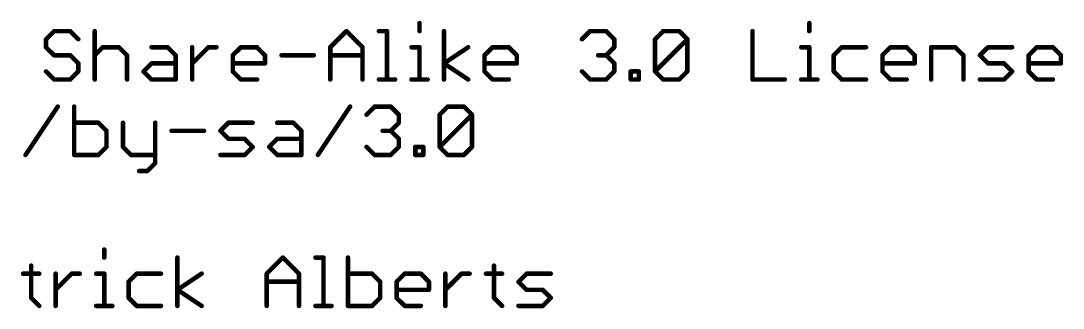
# Model space of a CAD drawing. Extents: x 0 to 108, y -11 to 13.
# Drawn here: x 73.35 to 108.38, y -10.16 to -0.49 of the extents above; entities that cross this region are included whole.
import ezdxf

# ---------------------------------------------------------------- set-up
doc = ezdxf.new("R2010")
doc.units = 0
doc.layers.add('27', color=1, linetype='CONTINUOUS')

msp = doc.modelspace()

# ---------------------------------------------------------------- linework, layer by layer
at = {"layer": '27', "const_width": 0.1524}
for points in [[(86.7495, -0.5656), (86.7495, -0.8368)], [(99.8467, -0.5656), (99.8467, -0.8368)], [(74.4708, -0.8368), (74.1997, -1.108)], [(74.1997, -1.108), (74.1997, -1.3791)], [(75.0131, -0.8368), (74.4708, -0.8368)], [(75.2843, -1.108), (75.0131, -0.8368)], [(75.8368, -0.8368), (75.8368, -2.4638)], [(83.7497, -1.3791), (84.2921, -0.8368)], [(84.2921, -0.8368), (84.8344, -1.3791)], [(85.3869, -0.8368), (85.6581, -0.8368)], [(85.6581, -0.8368), (85.6581, -2.4638)], [(87.5698, -2.4638), (87.5698, -0.8368)], [(92.2084, -1.108), (92.4795, -0.8368)], [(92.4795, -0.8368), (93.0219, -0.8368)], [(93.0219, -0.8368), (93.293, -1.108)], [(93.293, -1.108), (93.293, -1.3791)], [(94.6641, -1.108), (94.9353, -0.8368)], [(94.6641, -2.1926), (94.6641, -1.108)], [(94.6641, -2.1926), (95.7488, -1.108)], [(94.9353, -0.8368), (95.4776, -0.8368)], [(95.4776, -0.8368), (95.7488, -1.108)], [(95.7488, -1.108), (95.7488, -2.1926)], [(97.9384, -0.8368), (97.9384, -2.4638)], [(74.1997, -1.3791), (74.4708, -1.6503)], [(75.8368, -1.6503), (76.108, -1.3791)], [(76.108, -1.3791), (76.6503, -1.3791)], [(76.6503, -1.3791), (76.9215, -1.6503)], [(77.7451, -1.3791), (78.2875, -1.3791)], [(78.2875, -1.3791), (78.5586, -1.6503)], [(79.1111, -2.4638), (79.1111, -1.3791)], [(79.1111, -1.9215), (79.6535, -1.3791)], [(79.6535, -1.3791), (79.9246, -1.3791)], [(80.4754, -1.6503), (80.7466, -1.3791)], [(80.7466, -1.3791), (81.2889, -1.3791)], [(81.2889, -1.3791), (81.5601, -1.6503)], [(83.7497, -2.4638), (83.7497, -1.3791)], [(84.8344, -1.3791), (84.8344, -2.4638)], [(86.4783, -1.3791), (86.7495, -1.3791)], [(86.7495, -1.3791), (86.7495, -2.4638)], [(87.5698, -1.9215), (88.3833, -1.3791)], [(88.9341, -1.6503), (89.2052, -1.3791)], [(89.2052, -1.3791), (89.7476, -1.3791)], [(89.7476, -1.3791), (90.0187, -1.6503)], [(93.293, -1.3791), (93.0219, -1.6503)], [(99.5756, -1.3791), (99.8467, -1.3791)], [(99.8467, -1.3791), (99.8467, -2.4638)], [(100.9382, -1.3791), (100.667, -1.6503)], [(101.7517, -1.3791), (100.9382, -1.3791)], [(102.3042, -1.6503), (102.5753, -1.3791)], [(102.5753, -1.3791), (103.1177, -1.3791)], [(103.1177, -1.3791), (103.3888, -1.6503)], [(103.9413, -2.4638), (103.9413, -1.3791)], [(103.9413, -1.3791), (104.7548, -1.3791)], [(104.7548, -1.3791), (105.026, -1.6503)], [(105.5785, -1.6503), (105.8496, -1.3791)], [(105.8496, -1.3791), (106.6631, -1.3791)], [(107.2156, -1.6503), (107.4868, -1.3791)], [(107.4868, -1.3791), (108.0291, -1.3791)], [(108.0291, -1.3791), (108.3003, -1.6503)], [(74.4708, -1.6503), (75.0131, -1.6503)], [(75.0131, -1.6503), (75.2843, -1.9215)], [(76.9215, -1.6503), (76.9215, -2.4638)], [(78.5586, -1.6503), (78.5586, -2.4638)], [(80.4754, -2.1926), (80.4754, -1.6503)], [(81.5601, -1.6503), (81.5601, -1.9215)], [(82.1126, -1.6503), (83.1972, -1.6503)], [(83.7497, -1.6503), (84.8344, -1.6503)], [(88.9341, -2.1926), (88.9341, -1.6503)], [(90.0187, -1.6503), (90.0187, -1.9215)], [(93.0219, -1.6503), (92.7507, -1.6503)], [(93.0219, -1.6503), (93.293, -1.9215)], [(100.667, -1.6503), (100.667, -2.1926)], [(102.3042, -2.1926), (102.3042, -1.6503)], [(103.3888, -1.6503), (103.3888, -1.9215)], [(105.026, -1.6503), (105.026, -2.4638)], [(105.8496, -1.9215), (105.5785, -1.6503)], [(107.2156, -2.1926), (107.2156, -1.6503)], [(108.3003, -1.6503), (108.3003, -1.9215)], [(75.2843, -1.9215), (75.2843, -2.1926)], [(77.474, -2.1926), (77.7451, -1.9215)], [(77.7451, -1.9215), (78.5586, -1.9215)], [(81.5601, -1.9215), (80.4754, -1.9215)], [(88.3833, -2.4638), (87.5698, -1.9215)], [(90.0187, -1.9215), (88.9341, -1.9215)], [(93.293, -1.9215), (93.293, -2.1926)], [(103.3888, -1.9215), (102.3042, -1.9215)], [(106.392, -1.9215), (105.8496, -1.9215)], [(106.6631, -2.1926), (106.392, -1.9215)], [(108.3003, -1.9215), (107.2156, -1.9215)], [(74.4708, -2.4638), (74.1997, -2.1926)], [(75.0131, -2.4638), (74.4708, -2.4638)], [(75.2843, -2.1926), (75.0131, -2.4638)], [(77.7451, -2.4638), (77.474, -2.1926)], [(78.5586, -2.4638), (77.7451, -2.4638)], [(80.7466, -2.4638), (80.4754, -2.1926)], [(81.2889, -2.4638), (80.7466, -2.4638)], [(85.3869, -2.4638), (85.9292, -2.4638)], [(86.4783, -2.4638), (87.0207, -2.4638)], [(89.2052, -2.4638), (88.9341, -2.1926)], [(89.7476, -2.4638), (89.2052, -2.4638)], [(92.4795, -2.4638), (92.2084, -2.1926)], [(93.0219, -2.4638), (92.4795, -2.4638)], [(93.293, -2.1926), (93.0219, -2.4638)], [(93.8455, -2.4638), (93.8455, -2.1926)], [(93.8455, -2.1926), (94.1167, -2.1926)], [(94.1167, -2.4638), (93.8455, -2.4638)], [(94.1167, -2.1926), (94.1167, -2.4638)], [(94.9353, -2.4638), (94.6641, -2.1926)], [(95.4776, -2.4638), (94.9353, -2.4638)], [(95.7488, -2.1926), (95.4776, -2.4638)], [(97.9384, -2.4638), (99.0231, -2.4638)], [(99.5756, -2.4638), (100.1179, -2.4638)], [(100.667, -2.1926), (100.9382, -2.4638)], [(100.9382, -2.4638), (101.7517, -2.4638)], [(102.5753, -2.4638), (102.3042, -2.1926)], [(103.1177, -2.4638), (102.5753, -2.4638)], [(105.5785, -2.4638), (106.392, -2.4638)], [(106.392, -2.4638), (106.6631, -2.1926)], [(107.4868, -2.4638), (107.2156, -2.1926)], [(108.0291, -2.4638), (107.4868, -2.4638)], [(73.5095, -5.0038), (74.5941, -3.3768)], [(75.1466, -3.3768), (75.1466, -5.0038)], [(83.3324, -5.0038), (84.4171, -3.3768)], [(84.9696, -3.648), (85.2407, -3.3768)], [(85.2407, -3.3768), (85.7831, -3.3768)], [(85.7831, -3.3768), (86.0542, -3.648)], [(87.4253, -3.648), (87.6965, -3.3768)], [(87.6965, -3.3768), (88.2388, -3.3768)], [(88.2388, -3.3768), (88.51, -3.648)], [(75.9601, -3.9191), (75.1466, -3.9191)], [(76.2313, -4.1903), (75.9601, -3.9191)], [(76.7838, -3.9191), (76.7838, -4.7326)], [(77.8685, -3.9191), (77.8685, -5.275)], [(80.0581, -4.1903), (80.3293, -3.9191)], [(80.3293, -3.9191), (81.1428, -3.9191)], [(81.9664, -3.9191), (82.5088, -3.9191)], [(82.5088, -3.9191), (82.7799, -4.1903)], [(86.0542, -3.9191), (85.7831, -4.1903)], [(86.0542, -3.648), (86.0542, -3.9191)], [(87.4253, -4.7326), (87.4253, -3.648)], [(87.4253, -4.7326), (88.51, -3.648)], [(88.51, -3.648), (88.51, -4.7326)], [(76.2313, -4.7326), (76.2313, -4.1903)], [(78.421, -4.1903), (79.5056, -4.1903)], [(80.3293, -4.4615), (80.0581, -4.1903)], [(82.7799, -4.1903), (82.7799, -5.0038)], [(85.7831, -4.1903), (85.5119, -4.1903)], [(85.7831, -4.1903), (86.0542, -4.4615)], [(80.8716, -4.4615), (80.3293, -4.4615)], [(81.1428, -4.7326), (80.8716, -4.4615)], [(81.6953, -4.7326), (81.9664, -4.4615)], [(81.9664, -4.4615), (82.7799, -4.4615)], [(86.0542, -4.4615), (86.0542, -4.7326)], [(75.9601, -5.0038), (76.2313, -4.7326)], [(76.7838, -4.7326), (77.055, -5.0038)], [(80.8716, -5.0038), (81.1428, -4.7326)], [(81.9664, -5.0038), (81.6953, -4.7326)], [(85.2407, -5.0038), (84.9696, -4.7326)], [(86.0542, -4.7326), (85.7831, -5.0038)], [(86.6067, -5.0038), (86.6067, -4.7326)], [(86.6067, -4.7326), (86.8779, -4.7326)], [(86.8779, -4.7326), (86.8779, -5.0038)], [(87.6965, -5.0038), (87.4253, -4.7326)], [(88.51, -4.7326), (88.2388, -5.0038)], [(75.1466, -5.0038), (75.9601, -5.0038)], [(77.055, -5.0038), (77.8685, -5.0038)], [(77.8685, -5.275), (77.5973, -5.5461)], [(80.0581, -5.0038), (80.8716, -5.0038)], [(82.7799, -5.0038), (81.9664, -5.0038)], [(85.7831, -5.0038), (85.2407, -5.0038)], [(86.8779, -5.0038), (86.6067, -5.0038)], [(88.2388, -5.0038), (87.6965, -5.0038)], [(77.5973, -5.5461), (77.3261, -5.5461)], [(76.1561, -8.1856), (76.1561, -8.4568)], [(78.6136, -10.0838), (78.6136, -8.4568)], [(81.615, -8.9991), (82.1573, -8.4568)], [(82.1573, -8.4568), (82.6997, -8.9991)], [(83.2522, -8.4568), (83.5233, -8.4568)], [(83.5233, -8.4568), (83.5233, -10.0838)], [(84.3436, -8.4568), (84.3436, -10.0838)], [(73.7004, -8.728), (73.7004, -9.8126)], [(89.2534, -8.728), (89.2534, -9.8126)], [(73.4292, -8.9991), (73.9716, -8.9991)], [(74.5207, -10.0838), (74.5207, -8.9991)], [(74.5207, -9.5415), (75.063, -8.9991)], [(75.063, -8.9991), (75.3342, -8.9991)], [(75.885, -8.9991), (76.1561, -8.9991)], [(76.1561, -8.9991), (76.1561, -10.0838)], [(77.2476, -8.9991), (76.9764, -9.2703)], [(78.0611, -8.9991), (77.2476, -8.9991)], [(78.6136, -9.5415), (79.4271, -8.9991)], [(81.615, -10.0838), (81.615, -8.9991)], [(82.6997, -8.9991), (82.6997, -10.0838)], [(85.1571, -8.9991), (84.3436, -8.9991)], [(85.4283, -9.2703), (85.1571, -8.9991)], [(85.9808, -9.2703), (86.2519, -8.9991)], [(86.2519, -8.9991), (86.7943, -8.9991)], [(86.7943, -8.9991), (87.0654, -9.2703)], [(87.6179, -10.0838), (87.6179, -8.9991)], [(87.6179, -9.5415), (88.1602, -8.9991)], [(88.1602, -8.9991), (88.4314, -8.9991)], [(88.9822, -8.9991), (89.5245, -8.9991)], [(90.0737, -9.2703), (90.3448, -8.9991)], [(90.3448, -8.9991), (91.1583, -8.9991)], [(76.9764, -9.2703), (76.9764, -9.8126)], [(81.615, -9.2703), (82.6997, -9.2703)], [(85.4283, -9.8126), (85.4283, -9.2703)], [(85.9808, -9.8126), (85.9808, -9.2703)], [(87.0654, -9.2703), (87.0654, -9.5415)], [(90.3448, -9.5415), (90.0737, -9.2703)], [(73.7004, -9.8126), (73.9716, -10.0838)], [(76.9764, -9.8126), (77.2476, -10.0838)], [(79.4271, -10.0838), (78.6136, -9.5415)], [(85.1571, -10.0838), (85.4283, -9.8126)], [(87.0654, -9.5415), (85.9808, -9.5415)], [(86.2519, -10.0838), (85.9808, -9.8126)], [(89.2534, -9.8126), (89.5245, -10.0838)], [(90.8871, -9.5415), (90.3448, -9.5415)], [(91.1583, -9.8126), (90.8871, -9.5415)], [(90.8871, -10.0838), (91.1583, -9.8126)], [(75.885, -10.0838), (76.4273, -10.0838)], [(77.2476, -10.0838), (78.0611, -10.0838)], [(83.2522, -10.0838), (83.7945, -10.0838)], [(84.3436, -10.0838), (85.1571, -10.0838)], [(86.7943, -10.0838), (86.2519, -10.0838)], [(90.0737, -10.0838), (90.8871, -10.0838)]]:
    msp.add_lwpolyline(points, dxfattribs=at)
at = {"layer": '27', "const_width": 0.0762}
for points in [[(86.7876, -0.5656, 1), (86.7114, -0.5656)], [(99.8848, -0.5656, 1), (99.8086, -0.5656)], [(74.1727, -1.081, 1), (74.2266, -1.1349)], [(74.2378, -1.108, 1), (74.1616, -1.108)], [(74.4708, -0.7987, 1), (74.4708, -0.8749)], [(74.4978, -0.8638, 1), (74.4439, -0.8099)], [(75.0401, -0.8099, 1), (74.9862, -0.8638)], [(75.0131, -0.8749, 1), (75.0131, -0.7987)], [(75.2574, -1.1349, 1), (75.3113, -1.081)], [(75.8749, -0.8368, 1), (75.7987, -0.8368)], [(84.319, -0.8099, 1), (84.2651, -0.8638)], [(84.319, -0.8638, 1), (84.2651, -0.8099)], [(85.3869, -0.7987, 1), (85.3869, -0.8749)], [(85.6962, -0.8368, 1), (85.62, -0.8368)], [(85.6581, -0.8749, 1), (85.6581, -0.7987)], [(86.7114, -0.8368, 1), (86.7876, -0.8368)], [(87.6079, -0.8368, 1), (87.5317, -0.8368)], [(92.1814, -1.081, 1), (92.2353, -1.1349)], [(92.4795, -0.7987, 1), (92.4795, -0.8749)], [(92.5065, -0.8638, 1), (92.4526, -0.8099)], [(93.0488, -0.8099, 1), (92.9949, -0.8638)], [(93.0219, -0.8749, 1), (93.0219, -0.7987)], [(93.3311, -1.108, 1), (93.2549, -1.108)], [(93.2661, -1.1349, 1), (93.32, -1.081)], [(94.7022, -1.108, 1), (94.626, -1.108)], [(94.6372, -1.081, 1), (94.691, -1.1349)], [(94.9353, -0.7987, 1), (94.9353, -0.8749)], [(94.9622, -0.8638, 1), (94.9083, -0.8099)], [(95.5045, -0.8099, 1), (95.4507, -0.8638)], [(95.4776, -0.8749, 1), (95.4776, -0.7987)], [(95.7869, -1.108, 1), (95.7107, -1.108)], [(95.7757, -1.1349, 1), (95.7218, -1.081)], [(95.7218, -1.1349, 1), (95.7757, -1.081)], [(97.9765, -0.8368, 1), (97.9003, -0.8368)], [(99.8086, -0.8368, 1), (99.8848, -0.8368)], [(74.2266, -1.3522, 1), (74.1727, -1.4061)], [(74.1616, -1.3791, 1), (74.2378, -1.3791)], [(76.108, -1.341, 1), (76.108, -1.4172)], [(76.1349, -1.4061, 1), (76.081, -1.3522)], [(76.6772, -1.3522, 1), (76.6234, -1.4061)], [(76.6503, -1.4172, 1), (76.6503, -1.341)], [(77.7451, -1.341, 1), (77.7451, -1.4172)], [(78.3144, -1.3522, 1), (78.2605, -1.4061)], [(78.2875, -1.4172, 1), (78.2875, -1.341)], [(79.1492, -1.3791, 1), (79.073, -1.3791)], [(79.6535, -1.341, 1), (79.6535, -1.4172)], [(79.6804, -1.4061, 1), (79.6265, -1.3522)], [(79.9246, -1.4172, 1), (79.9246, -1.341)], [(80.7466, -1.341, 1), (80.7466, -1.4172)], [(80.7735, -1.4061, 1), (80.7196, -1.3522)], [(81.3159, -1.3522, 1), (81.262, -1.4061)], [(81.2889, -1.4172, 1), (81.2889, -1.341)], [(83.7878, -1.3791, 1), (83.7116, -1.3791)], [(83.7228, -1.3522, 1), (83.7767, -1.4061)], [(84.8725, -1.3791, 1), (84.7963, -1.3791)], [(84.8074, -1.4061, 1), (84.8613, -1.3522)], [(86.4783, -1.341, 1), (86.4783, -1.4172)], [(86.7876, -1.3791, 1), (86.7114, -1.3791)], [(86.7495, -1.4172, 1), (86.7495, -1.341)], [(88.4044, -1.4108, 1), (88.3621, -1.3474)], [(89.2052, -1.341, 1), (89.2052, -1.4172)], [(89.2322, -1.4061, 1), (89.1783, -1.3522)], [(89.7745, -1.3522, 1), (89.7206, -1.4061)], [(89.7476, -1.4172, 1), (89.7476, -1.341)], [(93.2549, -1.3791, 1), (93.3311, -1.3791)], [(93.32, -1.4061, 1), (93.2661, -1.3522)], [(99.5756, -1.341, 1), (99.5756, -1.4172)], [(99.8848, -1.3791, 1), (99.8086, -1.3791)], [(99.8467, -1.4172, 1), (99.8467, -1.341)], [(100.9382, -1.341, 1), (100.9382, -1.4172)], [(100.9651, -1.4061, 1), (100.9112, -1.3522)], [(101.7517, -1.4172, 1), (101.7517, -1.341)], [(102.5753, -1.341, 1), (102.5753, -1.4172)], [(102.6023, -1.4061, 1), (102.5484, -1.3522)], [(103.1446, -1.3522, 1), (103.0907, -1.4061)], [(103.1177, -1.4172, 1), (103.1177, -1.341)], [(103.9794, -1.3791, 1), (103.9032, -1.3791)], [(103.9413, -1.341, 1), (103.9413, -1.4172)], [(104.7818, -1.3522, 1), (104.7279, -1.4061)], [(104.7548, -1.4172, 1), (104.7548, -1.341)], [(105.8496, -1.341, 1), (105.8496, -1.4172)], [(105.8766, -1.4061, 1), (105.8227, -1.3522)], [(106.6631, -1.4172, 1), (106.6631, -1.341)], [(107.4868, -1.341, 1), (107.4868, -1.4172)], [(107.5137, -1.4061, 1), (107.4599, -1.3522)], [(108.0561, -1.3522, 1), (108.0022, -1.4061)], [(108.0291, -1.4172, 1), (108.0291, -1.341)], [(74.4708, -1.6122, 1), (74.4708, -1.6884)], [(74.4439, -1.6772, 1), (74.4978, -1.6234)], [(75.0401, -1.6234, 1), (74.9862, -1.6772)], [(75.0131, -1.6884, 1), (75.0131, -1.6122)], [(75.8099, -1.6234, 1), (75.8638, -1.6772)], [(76.9596, -1.6503, 1), (76.8834, -1.6503)], [(76.8945, -1.6772, 1), (76.9484, -1.6234)], [(78.5967, -1.6503, 1), (78.5205, -1.6503)], [(78.5317, -1.6772, 1), (78.5856, -1.6234)], [(80.5135, -1.6503, 1), (80.4373, -1.6503)], [(80.4485, -1.6234, 1), (80.5024, -1.6772)], [(81.5982, -1.6503, 1), (81.522, -1.6503)], [(81.5331, -1.6772, 1), (81.587, -1.6234)], [(82.1126, -1.6122, 1), (82.1126, -1.6884)], [(83.1972, -1.6884, 1), (83.1972, -1.6122)], [(83.7497, -1.6122, 1), (83.7497, -1.6884)], [(84.8344, -1.6884, 1), (84.8344, -1.6122)], [(88.9722, -1.6503, 1), (88.896, -1.6503)], [(88.9071, -1.6234, 1), (88.961, -1.6772)], [(90.0568, -1.6503, 1), (89.9806, -1.6503)], [(89.9918, -1.6772, 1), (90.0457, -1.6234)], [(92.7507, -1.6122, 1), (92.7507, -1.6884)], [(93.0488, -1.6234, 1), (92.9949, -1.6772)], [(92.9949, -1.6234, 1), (93.0488, -1.6772)], [(93.0219, -1.6884, 1), (93.0219, -1.6122)], [(100.7051, -1.6503, 1), (100.6289, -1.6503)], [(100.6401, -1.6234, 1), (100.694, -1.6772)], [(102.3423, -1.6503, 1), (102.2661, -1.6503)], [(102.2772, -1.6234, 1), (102.3311, -1.6772)], [(103.4269, -1.6503, 1), (103.3507, -1.6503)], [(103.3619, -1.6772, 1), (103.4158, -1.6234)], [(105.0641, -1.6503, 1), (104.9879, -1.6503)], [(104.999, -1.6772, 1), (105.0529, -1.6234)], [(105.6054, -1.6234, 1), (105.5515, -1.6772)], [(105.5515, -1.6234, 1), (105.6054, -1.6772)], [(107.2537, -1.6503, 1), (107.1775, -1.6503)], [(107.1887, -1.6234, 1), (107.2426, -1.6772)], [(108.3384, -1.6503, 1), (108.2622, -1.6503)], [(108.2734, -1.6772, 1), (108.3272, -1.6234)], [(75.3224, -1.9215, 1), (75.2462, -1.9215)], [(75.2574, -1.9484, 1), (75.3113, -1.8945)], [(77.7451, -1.8834, 1), (77.7451, -1.9596)], [(77.7721, -1.9484, 1), (77.7182, -1.8945)], [(78.5586, -1.9596, 1), (78.5586, -1.8834)], [(79.0842, -1.8945, 1), (79.1381, -1.9484)], [(80.4754, -1.8834, 1), (80.4754, -1.9596)], [(81.522, -1.9215, 1), (81.5982, -1.9215)], [(81.5601, -1.9596, 1), (81.5601, -1.8834)], [(87.5909, -1.8898, 1), (87.5486, -1.9532)], [(87.5486, -1.8898, 1), (87.5909, -1.9532)], [(88.9341, -1.8834, 1), (88.9341, -1.9596)], [(89.9806, -1.9215, 1), (90.0568, -1.9215)], [(90.0187, -1.9596, 1), (90.0187, -1.8834)], [(93.3311, -1.9215, 1), (93.2549, -1.9215)], [(93.2661, -1.9484, 1), (93.32, -1.8945)], [(102.3042, -1.8834, 1), (102.3042, -1.9596)], [(103.3507, -1.9215, 1), (103.4269, -1.9215)], [(103.3888, -1.9596, 1), (103.3888, -1.8834)], [(105.8496, -1.8834, 1), (105.8496, -1.9596)], [(105.8227, -1.9484, 1), (105.8766, -1.8945)], [(106.4189, -1.8945, 1), (106.365, -1.9484)], [(106.392, -1.9596, 1), (106.392, -1.8834)], [(107.2156, -1.8834, 1), (107.2156, -1.9596)], [(108.2622, -1.9215, 1), (108.3384, -1.9215)], [(108.3003, -1.9596, 1), (108.3003, -1.8834)], [(74.2266, -2.1657, 1), (74.1727, -2.2196)], [(74.4708, -2.4257, 1), (74.4708, -2.5019)], [(74.4439, -2.4907, 1), (74.4978, -2.4369)], [(74.9862, -2.4369, 1), (75.0401, -2.4907)], [(75.0131, -2.5019, 1), (75.0131, -2.4257)], [(75.2462, -2.1926, 1), (75.3224, -2.1926)], [(75.3113, -2.2196, 1), (75.2574, -2.1657)], [(75.7987, -2.4638, 1), (75.8749, -2.4638)], [(76.8834, -2.4638, 1), (76.9596, -2.4638)], [(77.5009, -2.1657, 1), (77.447, -2.2196)], [(77.447, -2.1657, 1), (77.5009, -2.2196)], [(77.7451, -2.4257, 1), (77.7451, -2.5019)], [(77.7182, -2.4907, 1), (77.7721, -2.4369)], [(78.5205, -2.4638, 1), (78.5967, -2.4638)], [(78.5586, -2.5019, 1), (78.5586, -2.4257)], [(79.073, -2.4638, 1), (79.1492, -2.4638)], [(80.5024, -2.1657, 1), (80.4485, -2.2196)], [(80.4373, -2.1926, 1), (80.5135, -2.1926)], [(80.7466, -2.4257, 1), (80.7466, -2.5019)], [(80.7196, -2.4907, 1), (80.7735, -2.4369)], [(81.2889, -2.5019, 1), (81.2889, -2.4257)], [(83.7116, -2.4638, 1), (83.7878, -2.4638)], [(84.7963, -2.4638, 1), (84.8725, -2.4638)], [(85.3869, -2.4257, 1), (85.3869, -2.5019)], [(85.62, -2.4638, 1), (85.6962, -2.4638)], [(85.9292, -2.5019, 1), (85.9292, -2.4257)], [(86.4783, -2.4257, 1), (86.4783, -2.5019)], [(86.7114, -2.4638, 1), (86.7876, -2.4638)], [(87.0207, -2.5019, 1), (87.0207, -2.4257)], [(87.5317, -2.4638, 1), (87.6079, -2.4638)], [(88.3621, -2.4955, 1), (88.4044, -2.4321)], [(88.961, -2.1657, 1), (88.9071, -2.2196)], [(88.896, -2.1926, 1), (88.9722, -2.1926)], [(89.2052, -2.4257, 1), (89.2052, -2.5019)], [(89.1783, -2.4907, 1), (89.2322, -2.4369)], [(89.7476, -2.5019, 1), (89.7476, -2.4257)], [(92.2353, -2.1657, 1), (92.1814, -2.2196)], [(92.4795, -2.4257, 1), (92.4795, -2.5019)], [(92.4526, -2.4907, 1), (92.5065, -2.4369)], [(92.9949, -2.4369, 1), (93.0488, -2.4907)], [(93.0219, -2.5019, 1), (93.0219, -2.4257)], [(93.2549, -2.1926, 1), (93.3311, -2.1926)], [(93.32, -2.2196, 1), (93.2661, -2.1657)], [(93.8836, -2.1926, 1), (93.8074, -2.1926)], [(93.8455, -2.1545, 1), (93.8455, -2.2307)], [(93.8455, -2.4257, 1), (93.8455, -2.5019)], [(93.8074, -2.4638, 1), (93.8836, -2.4638)], [(94.1548, -2.1926, 1), (94.0786, -2.1926)], [(94.0786, -2.4638, 1), (94.1548, -2.4638)], [(94.1167, -2.2307, 1), (94.1167, -2.1545)], [(94.1167, -2.5019, 1), (94.1167, -2.4257)], [(94.691, -2.1657, 1), (94.6372, -2.2196)], [(94.6372, -2.1657, 1), (94.691, -2.2196)], [(94.626, -2.1926, 1), (94.7022, -2.1926)], [(94.9353, -2.4257, 1), (94.9353, -2.5019)], [(94.9083, -2.4907, 1), (94.9622, -2.4369)], [(95.4507, -2.4369, 1), (95.5045, -2.4907)], [(95.4776, -2.5019, 1), (95.4776, -2.4257)], [(95.7107, -2.1926, 1), (95.7869, -2.1926)], [(95.7757, -2.2196, 1), (95.7218, -2.1657)], [(97.9384, -2.4257, 1), (97.9384, -2.5019)], [(97.9003, -2.4638, 1), (97.9765, -2.4638)], [(99.0231, -2.5019, 1), (99.0231, -2.4257)], [(99.5756, -2.4257, 1), (99.5756, -2.5019)], [(99.8086, -2.4638, 1), (99.8848, -2.4638)], [(100.1179, -2.5019, 1), (100.1179, -2.4257)], [(100.694, -2.1657, 1), (100.6401, -2.2196)], [(100.6289, -2.1926, 1), (100.7051, -2.1926)], [(100.9382, -2.4257, 1), (100.9382, -2.5019)], [(100.9112, -2.4907, 1), (100.9651, -2.4369)], [(101.7517, -2.5019, 1), (101.7517, -2.4257)], [(102.3311, -2.1657, 1), (102.2772, -2.2196)], [(102.2661, -2.1926, 1), (102.3423, -2.1926)], [(102.5753, -2.4257, 1), (102.5753, -2.5019)], [(102.5484, -2.4907, 1), (102.6023, -2.4369)], [(103.1177, -2.5019, 1), (103.1177, -2.4257)], [(103.9032, -2.4638, 1), (103.9794, -2.4638)], [(104.9879, -2.4638, 1), (105.0641, -2.4638)], [(105.5785, -2.4257, 1), (105.5785, -2.5019)], [(106.365, -2.4369, 1), (106.4189, -2.4907)], [(106.392, -2.5019, 1), (106.392, -2.4257)], [(106.6901, -2.2196, 1), (106.6362, -2.1657)], [(106.6362, -2.2196, 1), (106.6901, -2.1657)], [(107.2426, -2.1657, 1), (107.1887, -2.2196)], [(107.1775, -2.1926, 1), (107.2537, -2.1926)], [(107.4868, -2.4257, 1), (107.4868, -2.5019)], [(107.4599, -2.4907, 1), (107.5137, -2.4369)], [(108.0291, -2.5019, 1), (108.0291, -2.4257)], [(74.6258, -3.3979, 1), (74.5624, -3.3557)], [(75.1847, -3.3768, 1), (75.1085, -3.3768)], [(84.4488, -3.3979, 1), (84.3854, -3.3557)], [(85.2407, -3.3387, 1), (85.2407, -3.4149)], [(85.2677, -3.4038, 1), (85.2138, -3.3499)], [(85.81, -3.3499, 1), (85.7561, -3.4038)], [(85.7831, -3.4149, 1), (85.7831, -3.3387)], [(87.6965, -3.3387, 1), (87.6965, -3.4149)], [(87.7234, -3.4038, 1), (87.6695, -3.3499)], [(88.2657, -3.3499, 1), (88.2119, -3.4038)], [(88.2388, -3.4149, 1), (88.2388, -3.3387)], [(75.1466, -3.881, 1), (75.1466, -3.9572)], [(75.9871, -3.8922, 1), (75.9332, -3.9461)], [(75.9601, -3.9572, 1), (75.9601, -3.881)], [(76.8219, -3.9191, 1), (76.7457, -3.9191)], [(77.9066, -3.9191, 1), (77.8304, -3.9191)], [(80.3293, -3.881, 1), (80.3293, -3.9572)], [(80.3562, -3.9461, 1), (80.3023, -3.8922)], [(81.1428, -3.9572, 1), (81.1428, -3.881)], [(81.9664, -3.881, 1), (81.9664, -3.9572)], [(82.5357, -3.8922, 1), (82.4818, -3.9461)], [(82.5088, -3.9572, 1), (82.5088, -3.881)], [(84.9426, -3.621, 1), (84.9965, -3.6749)], [(86.0923, -3.648, 1), (86.0161, -3.648)], [(86.0273, -3.6749, 1), (86.0812, -3.621)], [(86.0812, -3.9461, 1), (86.0273, -3.8922)], [(87.4634, -3.648, 1), (87.3872, -3.648)], [(87.3984, -3.621, 1), (87.4523, -3.6749)], [(88.5481, -3.648, 1), (88.4719, -3.648)], [(88.5369, -3.6749, 1), (88.483, -3.621)], [(88.483, -3.6749, 1), (88.5369, -3.621)], [(76.2694, -4.1903, 1), (76.1932, -4.1903)], [(76.2044, -4.2172, 1), (76.2582, -4.1634)], [(78.421, -4.1522, 1), (78.421, -4.2284)], [(79.5056, -4.2284, 1), (79.5056, -4.1522)], [(80.085, -4.1634, 1), (80.0312, -4.2172)], [(80.0312, -4.1634, 1), (80.085, -4.2172)], [(82.818, -4.1903, 1), (82.7418, -4.1903)], [(82.753, -4.2172, 1), (82.8069, -4.1634)], [(85.5119, -4.1522, 1), (85.5119, -4.2284)], [(85.81, -4.1634, 1), (85.7561, -4.2172)], [(85.7561, -4.1634, 1), (85.81, -4.2172)], [(85.7831, -4.2284, 1), (85.7831, -4.1522)], [(86.0161, -3.9191, 1), (86.0923, -3.9191)], [(80.3293, -4.4234, 1), (80.3293, -4.4996)], [(80.3023, -4.4884, 1), (80.3562, -4.4345)], [(80.8985, -4.4345, 1), (80.8447, -4.4884)], [(80.8716, -4.4996, 1), (80.8716, -4.4234)], [(81.9664, -4.4234, 1), (81.9664, -4.4996)], [(81.9934, -4.4884, 1), (81.9395, -4.4345)], [(82.7799, -4.4996, 1), (82.7799, -4.4234)], [(86.0923, -4.4615, 1), (86.0161, -4.4615)], [(86.0273, -4.4884, 1), (86.0812, -4.4345)], [(76.1932, -4.7326, 1), (76.2694, -4.7326)], [(76.2582, -4.7596, 1), (76.2044, -4.7057)], [(76.8107, -4.7057, 1), (76.7569, -4.7596)], [(76.7457, -4.7326, 1), (76.8219, -4.7326)], [(81.1697, -4.7596, 1), (81.1158, -4.7057)], [(81.1158, -4.7596, 1), (81.1697, -4.7057)], [(81.7222, -4.7057, 1), (81.6683, -4.7596)], [(81.6683, -4.7057, 1), (81.7222, -4.7596)], [(84.9965, -4.7057, 1), (84.9426, -4.7596)], [(86.0161, -4.7326, 1), (86.0923, -4.7326)], [(86.0812, -4.7596, 1), (86.0273, -4.7057)], [(86.6448, -4.7326, 1), (86.5686, -4.7326)], [(86.6067, -4.6945, 1), (86.6067, -4.7707)], [(86.916, -4.7326, 1), (86.8398, -4.7326)], [(86.8779, -4.7707, 1), (86.8779, -4.6945)], [(87.4523, -4.7057, 1), (87.3984, -4.7596)], [(87.3984, -4.7057, 1), (87.4523, -4.7596)], [(87.3872, -4.7326, 1), (87.4634, -4.7326)], [(88.4719, -4.7326, 1), (88.5481, -4.7326)], [(88.5369, -4.7596, 1), (88.483, -4.7057)], [(73.4778, -4.9827, 1), (73.5412, -5.0249)], [(75.1466, -4.9657, 1), (75.1466, -5.0419)], [(75.1085, -5.0038, 1), (75.1847, -5.0038)], [(75.9332, -4.9769, 1), (75.9871, -5.0307)], [(75.9601, -5.0419, 1), (75.9601, -4.9657)], [(77.055, -4.9657, 1), (77.055, -5.0419)], [(77.028, -5.0307, 1), (77.0819, -4.9769)], [(77.8304, -5.275, 1), (77.9066, -5.275)], [(77.8954, -5.3019, 1), (77.8415, -5.248)], [(77.8685, -5.0419, 1), (77.8685, -4.9657)], [(80.0581, -4.9657, 1), (80.0581, -5.0419)], [(80.8447, -4.9769, 1), (80.8985, -5.0307)], [(80.8716, -5.0419, 1), (80.8716, -4.9657)], [(81.9664, -4.9657, 1), (81.9664, -5.0419)], [(81.9395, -5.0307, 1), (81.9934, -4.9769)], [(82.7418, -5.0038, 1), (82.818, -5.0038)], [(82.7799, -5.0419, 1), (82.7799, -4.9657)], [(83.3007, -4.9827, 1), (83.3641, -5.0249)], [(85.2407, -4.9657, 1), (85.2407, -5.0419)], [(85.2138, -5.0307, 1), (85.2677, -4.9769)], [(85.7561, -4.9769, 1), (85.81, -5.0307)], [(85.7831, -5.0419, 1), (85.7831, -4.9657)], [(86.6067, -4.9657, 1), (86.6067, -5.0419)], [(86.5686, -5.0038, 1), (86.6448, -5.0038)], [(86.8398, -5.0038, 1), (86.916, -5.0038)], [(86.8779, -5.0419, 1), (86.8779, -4.9657)], [(87.6965, -4.9657, 1), (87.6965, -5.0419)], [(87.6695, -5.0307, 1), (87.7234, -4.9769)], [(88.2119, -4.9769, 1), (88.2657, -5.0307)], [(88.2388, -5.0419, 1), (88.2388, -4.9657)], [(77.3261, -5.508, 1), (77.3261, -5.5842)], [(77.5703, -5.5192, 1), (77.6242, -5.5731)], [(77.5973, -5.5842, 1), (77.5973, -5.508)], [(76.1942, -8.1856, 1), (76.118, -8.1856)], [(78.6517, -8.4568, 1), (78.5755, -8.4568)], [(82.1843, -8.4299, 1), (82.1304, -8.4838)], [(82.1843, -8.4838, 1), (82.1304, -8.4299)], [(83.2522, -8.4187, 1), (83.2522, -8.4949)], [(83.5614, -8.4568, 1), (83.4852, -8.4568)], [(83.5233, -8.4949, 1), (83.5233, -8.4187)], [(84.3817, -8.4568, 1), (84.3055, -8.4568)], [(73.7385, -8.728, 1), (73.6623, -8.728)], [(76.118, -8.4568, 1), (76.1942, -8.4568)], [(89.2915, -8.728, 1), (89.2153, -8.728)], [(73.4292, -8.961, 1), (73.4292, -9.0372)], [(73.9716, -9.0372, 1), (73.9716, -8.961)], [(74.5588, -8.9991, 1), (74.4826, -8.9991)], [(75.063, -8.961, 1), (75.063, -9.0372)], [(75.0899, -9.0261, 1), (75.0361, -8.9722)], [(75.3342, -9.0372, 1), (75.3342, -8.961)], [(75.885, -8.961, 1), (75.885, -9.0372)], [(76.1942, -8.9991, 1), (76.118, -8.9991)], [(76.1561, -9.0372, 1), (76.1561, -8.961)], [(77.2476, -8.961, 1), (77.2476, -9.0372)], [(77.2745, -9.0261, 1), (77.2206, -8.9722)], [(78.0611, -9.0372, 1), (78.0611, -8.961)], [(79.4482, -9.0308, 1), (79.4059, -8.9674)], [(81.6531, -8.9991, 1), (81.5769, -8.9991)], [(81.5881, -8.9722, 1), (81.642, -9.0261)], [(82.7378, -8.9991, 1), (82.6616, -8.9991)], [(82.6727, -9.0261, 1), (82.7266, -8.9722)], [(84.3436, -8.961, 1), (84.3436, -9.0372)], [(85.184, -8.9722, 1), (85.1302, -9.0261)], [(85.1571, -9.0372, 1), (85.1571, -8.961)], [(86.2519, -8.961, 1), (86.2519, -9.0372)], [(86.2789, -9.0261, 1), (86.225, -8.9722)], [(86.8212, -8.9722, 1), (86.7673, -9.0261)], [(86.7943, -9.0372, 1), (86.7943, -8.961)], [(87.656, -8.9991, 1), (87.5798, -8.9991)], [(88.1602, -8.961, 1), (88.1602, -9.0372)], [(88.1872, -9.0261, 1), (88.1333, -8.9722)], [(88.4314, -9.0372, 1), (88.4314, -8.961)], [(88.9822, -8.961, 1), (88.9822, -9.0372)], [(89.5245, -9.0372, 1), (89.5245, -8.961)], [(90.3448, -8.961, 1), (90.3448, -9.0372)], [(90.3718, -9.0261, 1), (90.3179, -8.9722)], [(91.1583, -9.0372, 1), (91.1583, -8.961)], [(77.0145, -9.2703, 1), (76.9383, -9.2703)], [(76.9495, -9.2434, 1), (77.0033, -9.2972)], [(81.615, -9.2322, 1), (81.615, -9.3084)], [(82.6997, -9.3084, 1), (82.6997, -9.2322)], [(85.4664, -9.2703, 1), (85.3902, -9.2703)], [(85.4013, -9.2972, 1), (85.4552, -9.2434)], [(86.0189, -9.2703, 1), (85.9427, -9.2703)], [(85.9538, -9.2434, 1), (86.0077, -9.2972)], [(87.1035, -9.2703, 1), (87.0273, -9.2703)], [(87.0385, -9.2972, 1), (87.0924, -9.2434)], [(90.1006, -9.2434, 1), (90.0467, -9.2972)], [(90.0467, -9.2434, 1), (90.1006, -9.2972)], [(73.7273, -9.7857, 1), (73.6735, -9.8396)], [(73.6623, -9.8126, 1), (73.7385, -9.8126)], [(74.4937, -9.5145, 1), (74.5476, -9.5684)], [(77.0033, -9.7857, 1), (76.9495, -9.8396)], [(76.9383, -9.8126, 1), (77.0145, -9.8126)], [(78.6347, -9.5098, 1), (78.5924, -9.5732)], [(78.5924, -9.5098, 1), (78.6347, -9.5732)], [(85.3902, -9.8126, 1), (85.4664, -9.8126)], [(85.4552, -9.8396, 1), (85.4013, -9.7857)], [(86.0077, -9.7857, 1), (85.9538, -9.8396)], [(85.9808, -9.5034, 1), (85.9808, -9.5796)], [(85.9427, -9.8126, 1), (86.0189, -9.8126)], [(87.0273, -9.5415, 1), (87.1035, -9.5415)], [(87.0654, -9.5796, 1), (87.0654, -9.5034)], [(87.591, -9.5145, 1), (87.6449, -9.5684)], [(89.2803, -9.7857, 1), (89.2264, -9.8396)], [(89.2153, -9.8126, 1), (89.2915, -9.8126)], [(90.3448, -9.5034, 1), (90.3448, -9.5796)], [(90.3179, -9.5684, 1), (90.3718, -9.5145)], [(90.9141, -9.5145, 1), (90.8602, -9.5684)], [(90.8871, -9.5796, 1), (90.8871, -9.5034)], [(91.1853, -9.8396, 1), (91.1314, -9.7857)], [(91.1314, -9.8396, 1), (91.1853, -9.7857)], [(73.9446, -10.1107, 1), (73.9985, -10.0569)], [(74.4826, -10.0838, 1), (74.5588, -10.0838)], [(75.885, -10.0457, 1), (75.885, -10.1219)], [(76.118, -10.0838, 1), (76.1942, -10.0838)], [(76.4273, -10.1219, 1), (76.4273, -10.0457)], [(77.2476, -10.0457, 1), (77.2476, -10.1219)], [(77.2206, -10.1107, 1), (77.2745, -10.0569)], [(78.0611, -10.1219, 1), (78.0611, -10.0457)], [(78.5755, -10.0838, 1), (78.6517, -10.0838)], [(79.4059, -10.1155, 1), (79.4482, -10.0521)], [(81.5769, -10.0838, 1), (81.6531, -10.0838)], [(82.6616, -10.0838, 1), (82.7378, -10.0838)], [(83.2522, -10.0457, 1), (83.2522, -10.1219)], [(83.4852, -10.0838, 1), (83.5614, -10.0838)], [(83.7945, -10.1219, 1), (83.7945, -10.0457)], [(84.3436, -10.0457, 1), (84.3436, -10.1219)], [(84.3055, -10.0838, 1), (84.3817, -10.0838)], [(85.1302, -10.0569, 1), (85.184, -10.1107)], [(85.1571, -10.1219, 1), (85.1571, -10.0457)], [(86.2519, -10.0457, 1), (86.2519, -10.1219)], [(86.225, -10.1107, 1), (86.2789, -10.0569)], [(86.7943, -10.1219, 1), (86.7943, -10.0457)], [(87.5798, -10.0838, 1), (87.656, -10.0838)], [(89.4976, -10.1107, 1), (89.5515, -10.0569)], [(90.0737, -10.0457, 1), (90.0737, -10.1219)], [(90.8602, -10.0569, 1), (90.9141, -10.1107)], [(90.8871, -10.1219, 1), (90.8871, -10.0457)]]:
    msp.add_lwpolyline(points, format="xyb", dxfattribs=at)

doc.saveas('drawing.dxf')
